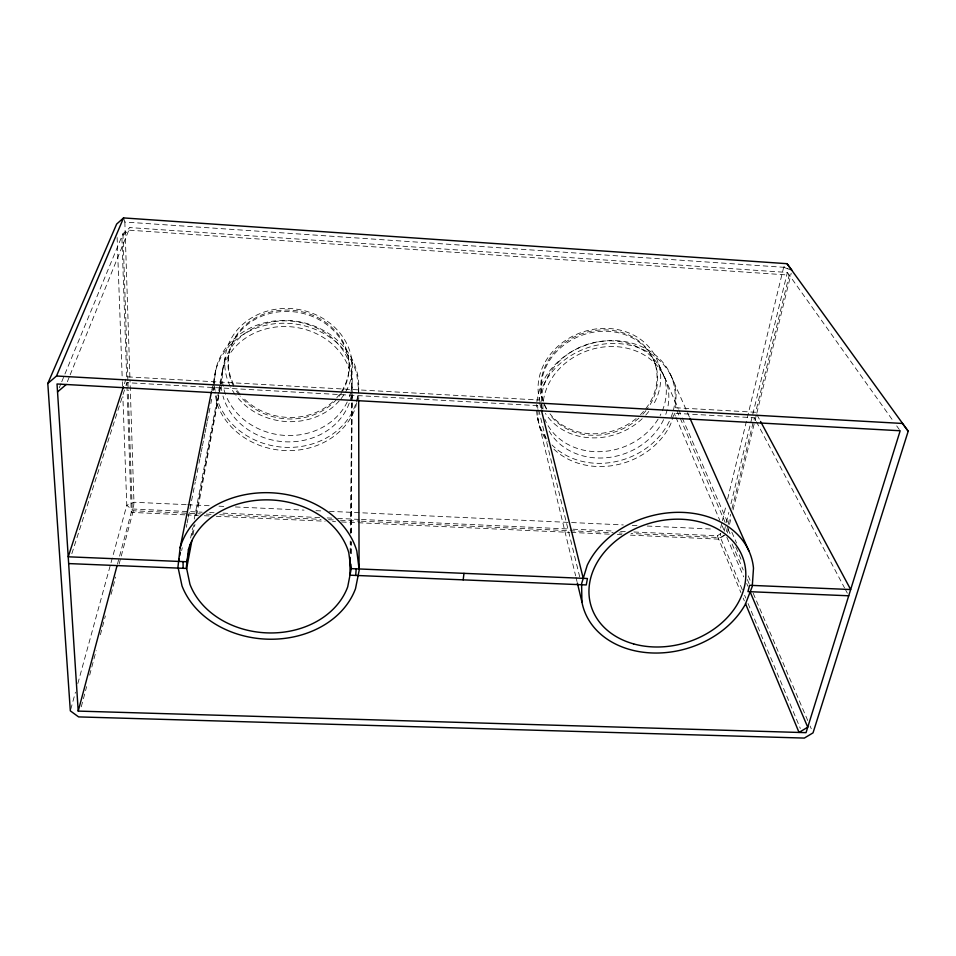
<?xml version="1.0" encoding="UTF-8"?>
<svg xmlns="http://www.w3.org/2000/svg" width="956" height="956" viewBox="0 0 956 956"><rect width="100%" height="100%" fill="white"/><g stroke="black" fill="none" stroke-linecap="round" stroke-linejoin="round"><path stroke-width="0.72" stroke-dasharray="4.78 3.58" d="M351.115 553.632L351.187 541.777M351.246 532.898L352.095 399.548M352.095 398.066L352.131 393.621M352.166 387.61L351.939 401.46M350.147 552.879L350.231 540.988M350.29 533.544L351.939 391.805M351.629 387.789L351.724 374.561M351.724 372.888L351.82 359.85M350.936 553.691L351.019 541.753M351.079 532.803L351.928 402.942M348.605 374.166L348.617 372.721M725.21 522.55L675.701 407.758L676.119 392.689A70.601 60.419 -18.9 0 0 615.867 343.479A70.601 60.419 -18.9 0 0 541.861 388.65L538.873 400.038L126.658 376.819L123.898 385.316M220.681 385.615L221.111 382.137L195.311 517.961M356.54 402.739L355.752 407.029A72.596 63.562 7 0 1 286.286 450.599A72.596 63.562 7 0 1 216.809 403.085L215.291 394.613M356.803 401.317L357.855 395.593L357.855 398.568M228.197 358.679L228.472 357.245M191.977 535.48L193.925 525.262M193.016 534.691L194.952 524.414M196.613 515.607L220.537 386.774M190.638 538.037L192.586 527.82M194.259 519.06L218.518 392.056M218.793 390.598L219.904 384.754M220.191 383.296L222.975 368.693M222.485 371.37L224.995 358.261M181.664 550.62L182.238 547.716M186.277 527.33L186.862 524.414M187.149 522.956L188.021 518.594M188.308 517.136L195.239 482.194M195.526 480.737L198.705 464.724M198.991 463.266L199.864 458.892M200.151 457.446L201.011 453.072M201.298 451.614L202.17 447.253M202.457 445.795L203.616 439.975M203.903 438.517L204.775 434.144M205.062 432.686L205.922 428.324M206.209 426.866L207.082 422.492M207.368 421.046L210.547 405.021M210.834 403.575L211.706 399.202M213.439 390.466L214.013 387.55L215.028 393.203M212.674 390.526L213.248 387.598M213.547 386.14L215.841 369.972A72.596 63.562 7 0 1 286.465 323.259A72.596 63.562 7 0 1 356.815 374.286L358.608 389.881M211.742 390.371L212.913 384.539M213.2 383.081L216.438 366.961M720.621 527.999L722.007 522.191M722.366 520.757L726.213 504.804M727.624 499.032L783.669 267.274L785.342 265.481L783.681 267.286L124.842 222.031L123.551 217.92M724.254 531.178L726.022 523.948M726.369 522.502L728.842 512.392M730.958 503.716L787.374 272.46L129.873 227.588L122.942 233.73L61.519 382.281M726.393 531.632L727.803 525.872M728.149 524.426L730.623 514.34M732.033 508.568L754.296 417.748L674.195 413.267L670.61 424.333A70.601 60.419 -18.9 0 1 552.795 448.101M727.385 533.006L729.153 525.788M729.512 524.354L731.28 517.136M733.049 509.918L754.678 421.859M755.037 420.425L756.459 414.641M756.805 413.207L791.198 273.189M81.272 706.819L86.626 686.635M89.673 675.103L96.174 650.594M100.38 634.748L105.351 615.999M111.087 594.381L115.676 577.077M119.118 564.112L133.266 510.767L133.959 502.247L130.004 380.022M117.433 564.231L132.191 508.986L128.188 389.952M70.72 709.424L75.464 692.168M77.83 683.552L126.79 505.306L122.87 396.68M71.843 553.679L125.487 386.917M125.953 385.507L126.861 382.687L537.678 405.643L538.395 408.535M67.35 381.743L69.597 376.234M70.147 374.848L129.873 227.588M59.248 387.789L60.957 383.655M633.936 531.99L717.311 535.814L720.788 533.496M723.931 535.312L720.477 537.607L631.056 533.52M725.676 534.512L718.709 539.16L627.757 535.013M184.95 514.842L131.283 512.392L127.005 387.156M186.444 514.902L198.37 515.451M204.333 515.726L210.296 515.989M216.259 516.264L325.1 521.223M332.557 521.57L335.532 521.701M341.507 521.976L569.621 532.373M571.102 532.432L609.868 534.201M617.325 534.547L621.794 534.751M186.205 504.649L133.959 502.247L126.79 505.306L133.266 510.767L200.33 513.838M187.663 504.744L210.069 505.76M218.996 506.19L226.476 506.525M235.403 506.955L304.056 510.122M315.97 510.695L321.957 510.946M329.39 511.317L623.3 524.928M632.251 525.346L638.214 525.645M647.164 526.039L712.806 529.098M132.191 508.986L202.17 512.189M209.615 512.535L214.072 512.739M223.011 513.145L319.782 517.578M327.227 517.925L331.696 518.128M337.659 518.403L359.982 519.431M361.476 519.49L571.401 529.122M572.895 529.194L614.588 531.094M620.54 531.369L626.491 531.644M206.293 514.113L212.256 514.376M219.701 514.722L321.049 519.359M328.505 519.694L334.469 519.968M340.432 520.243L359.803 521.128M361.296 521.187L613.166 532.707M619.13 532.982L622.117 533.113M675.701 407.758L755.634 412.263L789.238 275.089L128.833 230.157L121.866 236.311L126.658 376.819M791.915 270.297L783.681 267.286L789.166 269.293M787.374 272.46L893.239 421.034M896.704 425.898L899.309 429.543M757.044 414.88L759.865 420.138M754.296 417.748L755.694 420.389M756.387 421.704L844.518 587.868M845.223 589.195L847.315 593.15M670.503 374.465L689.395 416.995M664.54 377.154L678.115 408.439M678.712 409.801L681.664 416.589M682.249 417.951L728.305 524.019M731.842 532.181L736.562 543.068M658.565 364.033L664.145 376.903M728.161 529.385L730.515 534.846M735.821 547.155L742.298 562.176M748.201 575.847L750.556 581.32M654.991 363.662L655.601 365.061M732.069 543.964L743.218 569.967M747.329 579.551L749.086 583.662M753.197 593.234L807.748 720.537M810.091 726.01L811.274 728.747M674.195 413.267L675.366 416.015M675.952 417.39L719.808 520.339M722.15 525.824L723.907 529.947M726.847 537.248L743.72 576.874M746.708 583.483L747.879 586.231M742.31 589.78L720.477 537.607L720.37 533.532M744.605 595.277L745.752 598.026M748.046 603.511L800.327 728.46M717.311 535.814L740.924 592.624M743.206 598.109L744.342 600.846M542.052 408.702L541.036 404.663A62.2 53.775 -19.3 0 0 542.685 408.511M539.59 402.918L541.024 408.666M538.742 409.981L580.567 580.423M537.463 417.557L575.62 575.775M575.966 577.221L577.018 581.571M117.122 237.47L122.284 380.321M122.332 381.803L122.499 386.272M537.678 405.643L537.774 408.367M537.822 409.742L538.204 420.652A70.601 60.419 -18.9 0 0 547.179 441.517M122.942 233.73L127.889 381.026M127.937 382.508L128.14 388.471M126.861 382.687L126.957 385.662M124.842 222.031L129.944 378.528M358.715 387.813L358.751 399.668M546.712 408.857A58.961 51.015 -19.4 0 1 565.868 341.925A58.961 51.015 -19.4 0 1 641.368 343.049A58.961 51.015 -19.4 0 1 644.452 410.315M643.508 411.427A58.961 51.015 -19.4 0 1 640.496 414.629M636.11 418.585A58.961 51.015 -19.4 0 1 549.999 413.781M540.14 402.022A62.2 53.775 -19.3 0 1 607.203 328.41A62.2 53.775 -19.3 0 1 652.697 405.774M648.789 411.45A62.2 53.775 -19.3 0 1 644.201 416.744M642.205 418.704A62.2 53.775 -19.3 0 1 545.422 413.422M543.008 400.863A59.081 51.086 -19.3 0 1 609.964 331.457A59.081 51.086 -19.3 0 1 646.842 409.491M645.945 410.638A59.081 51.086 -19.3 0 1 641.058 416.099M638.919 418.119A59.081 51.086 -19.3 0 1 550.381 415.263M546.366 409.037A59.081 51.086 -19.3 0 1 543.94 403.659M541.395 401.353A63.335 54.432 -19 0 1 617.791 341.292A63.335 54.432 -19 0 1 660.118 415.549M658.075 419.146A63.335 54.432 -19 0 1 598.181 451.71A63.335 54.432 -19 0 1 544.92 419.421M541.909 408.487A63.335 54.432 -19 0 1 541.478 404.221M536.902 401.651A70.314 60.252 -18.9 0 1 617.911 340.778A70.314 60.252 -18.9 0 1 673.06 411.415M672.63 412.849A70.314 60.252 -18.9 0 1 670.574 418.501M669.331 421.249A70.314 60.252 -18.9 0 1 551.994 444.946M546.402 438.362A70.314 60.252 -18.9 0 1 536.651 404.567M542.948 409.132A63.861 54.731 -18.9 0 1 611.398 346.514A63.861 54.731 -18.9 0 1 667.551 408.343M667.192 409.789A63.861 54.731 -18.9 0 1 665.364 415.502M663.595 419.66A63.861 54.731 -18.9 0 1 606.14 457.757A63.861 54.731 -18.9 0 1 548.385 429.71M351.39 395.055A65.665 57.563 7.1 0 1 289.333 441.887A65.665 57.563 7.1 0 1 222.963 396.023M221.768 390.586A65.665 57.563 7.1 0 1 221.171 385.089M221.123 383.726A65.665 57.563 7.1 0 1 290.134 326.725A65.665 57.563 7.1 0 1 351.629 393.573M230.109 386.057A63.909 56.488 7.7 0 1 295.344 308.991A63.909 56.488 7.7 0 1 340.181 399.775M339.213 400.899A63.909 56.488 7.7 0 1 235.953 395.557M235.104 394.422A63.909 56.488 7.7 0 1 230.719 387.288M233.611 386.26A60.706 53.656 7.7 0 1 289.644 311.477A60.706 53.656 7.7 0 1 342.547 391.171M341.818 392.378A60.706 53.656 7.7 0 1 337.659 398.138M336.727 399.214A60.706 53.656 7.7 0 1 240.064 396.023M239.143 394.864A60.706 53.656 7.7 0 1 234.997 388.781M233.862 384.79A60.587 53.572 7.7 0 1 292.142 310.27A60.587 53.572 7.7 0 1 340.288 393.286M339.452 394.434A60.587 53.572 7.7 0 1 336.775 397.732M332.76 401.819A60.587 53.572 7.7 0 1 242.238 396.764M240.303 394.541A60.587 53.572 7.7 0 1 236.001 388.566M223.25 386.403A65.116 57.229 7.3 0 1 287.601 320.869A65.116 57.229 7.3 0 1 351.091 390.693M350.756 392.151A65.116 57.229 7.3 0 1 348.976 397.851M347.231 401.95A65.116 57.229 7.3 0 1 285.545 435.446A65.116 57.229 7.3 0 1 226.022 395.688M225.52 394.386A65.116 57.229 7.3 0 1 223.537 387.742M214.443 383.523A72.286 63.371 7.1 0 1 318.181 327.717A72.286 63.371 7.1 0 1 329.545 436.115A72.286 63.371 7.1 0 1 215.315 391.841M215.088 390.454A72.286 63.371 7.1 0 1 214.502 384.898"/><path stroke-width="1.43" d="M350.111 557.348L349.98 575.189L586.255 584.941L587.438 578.511L350.84 568.617L350.864 564.148M355.704 575.428L356.182 568.844M180.134 547.788L177.959 566.98L182.01 585.92A90.748 73.206 3.6 0 0 269.222 639.217A90.748 73.206 3.6 0 0 355.513 588.669L359.217 570.075L356.827 551.038A90.748 73.206 3.6 0 0 268.206 492.687A90.748 73.206 3.6 0 0 180.134 547.788L211.443 391.829M463.17 579.862L463.983 573.349M190.316 544.239L186.982 561.77L68.223 556.798L123.432 386.738M191.905 540.558L186.635 568.45L68.653 563.574M178.593 561.411L179.166 558.495M179.752 555.579L180.337 552.652M78.213 711.097L57.025 383.989L900.182 430.762L806.039 732.655L78.213 711.097L117.05 565.665M787.015 263.689L908.2 431.204L813.03 732.858L804.343 738.08L78.595 716.904L70.326 710.858L47.8 383.476L116.644 224.074L123.551 217.92L787.015 263.689L791.915 270.297M47.8 383.476L56.512 376.007L123.551 217.92M57.539 391.912L66.239 384.503M848.713 595.779L747.951 591.621L749.6 585.299L850.661 589.529L760.558 421.453M56.512 376.007L902.452 423.46L908.2 431.204M690.005 418.358L748.823 550.764M750.125 591.907L807.736 727.193L799.037 732.439L745.489 603.595M541.383 410.112L583.244 578.344M577.364 583.029L581.905 601.874A87.701 68.689 -16.3 0 0 654.442 653.032A87.701 68.689 -16.3 0 0 745.333 604.347L752.253 586.482L753.495 568.199A87.701 68.689 -16.3 0 0 680.576 512.344A87.701 68.689 -16.3 0 0 587.247 565.259L581.606 583.674L581.905 601.874M183.062 561.602L183.134 568.306M358.643 400.337L359.074 568.963M188.404 549.712L186.36 567.123L189.969 584.331A82.419 66.49 3.5 0 0 269.245 632.944A82.419 66.49 3.5 0 0 347.709 586.841L351.007 569.931L348.773 552.64A82.419 66.49 3.5 0 0 268.325 499.869A82.419 66.49 3.5 0 0 188.404 549.712M633.613 643.902A79.659 62.379 -16.3 0 0 745.584 569.752A79.659 62.379 -16.3 0 0 622.953 535.659A79.659 62.379 -16.3 0 0 633.613 643.902"/></g></svg>
